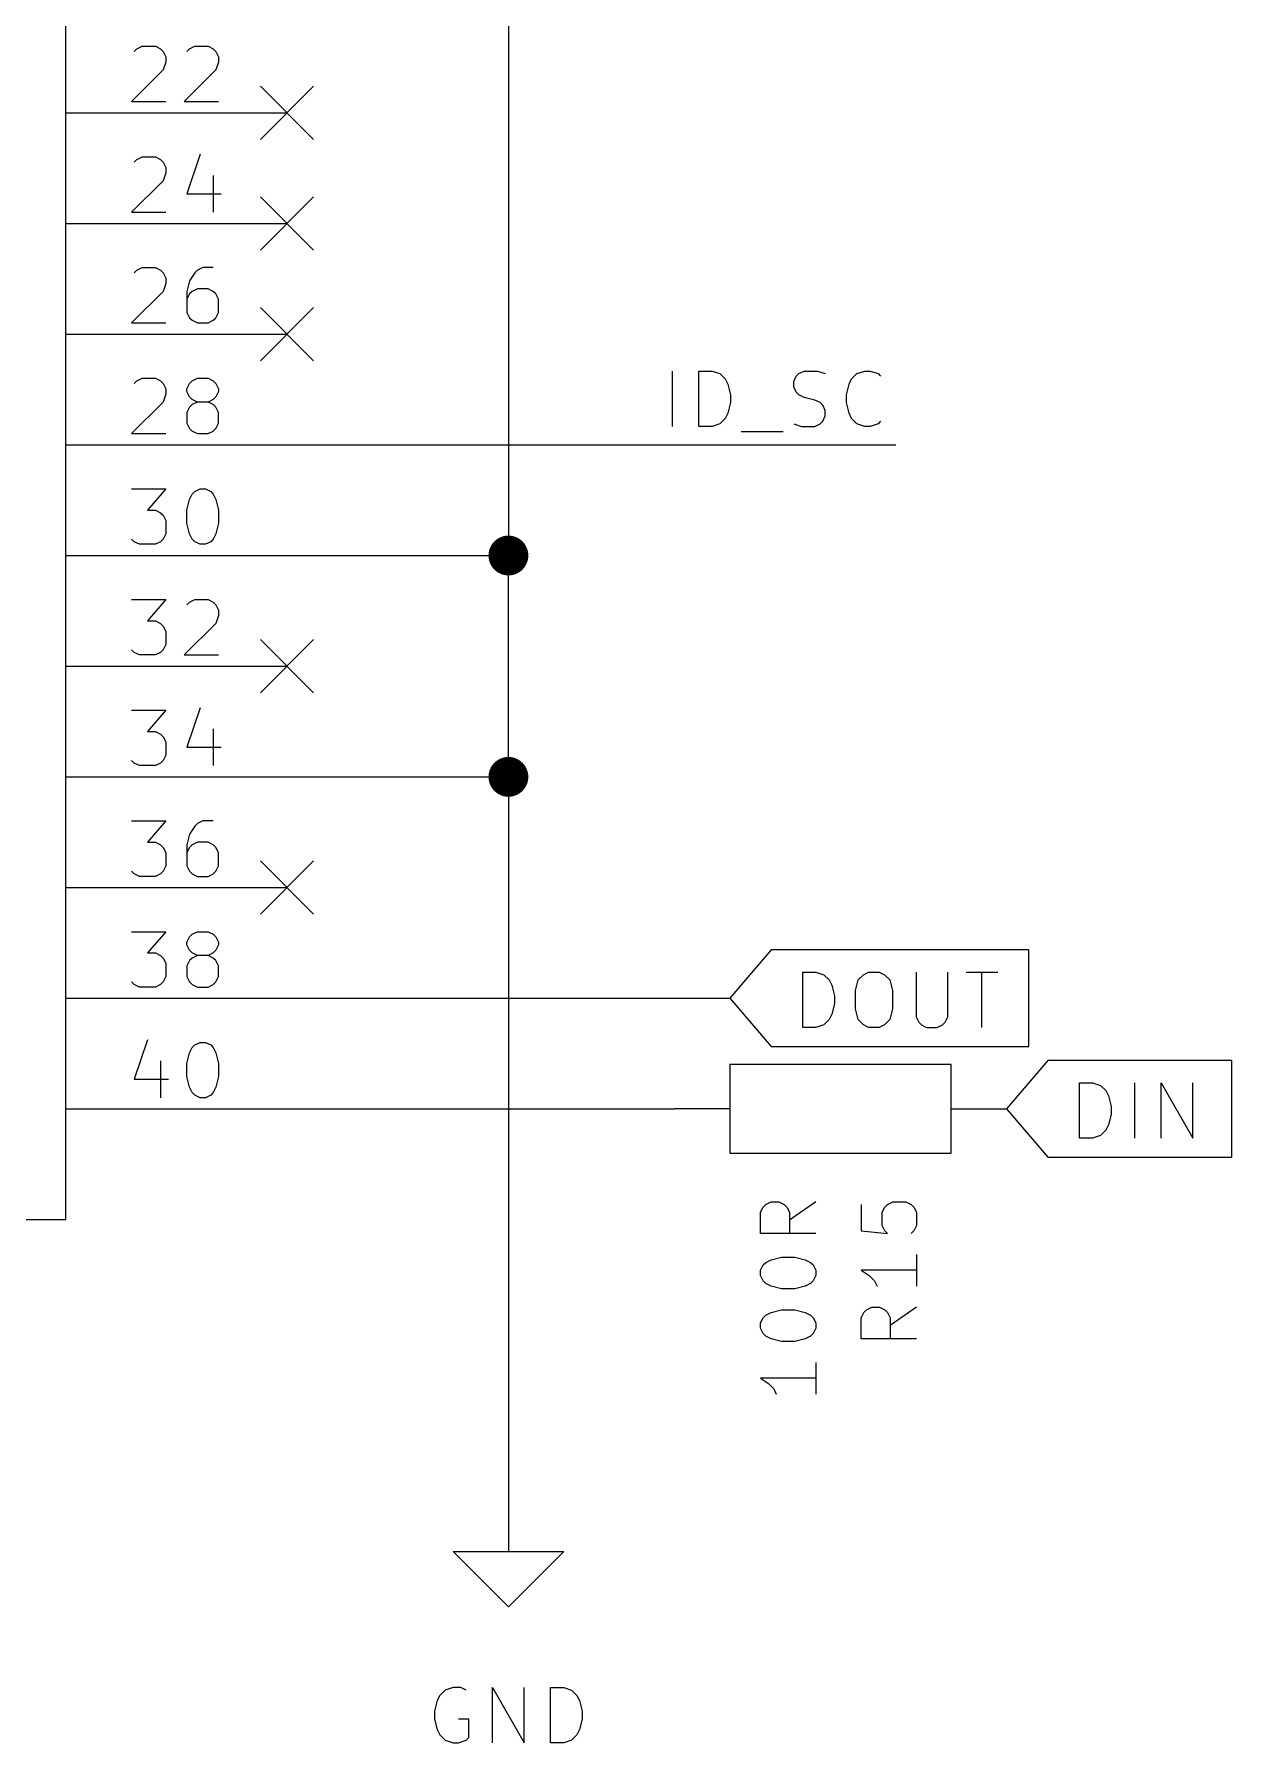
# Model space of a CAD drawing. Header units: millimetres. Extents: x 10 to 287, y -200 to -10.
# Drawn here: x 66.58 to 94.07, y -89.48 to -50.27 of the extents above; entities that cross this region are included whole.
import ezdxf

# ---------------------------------------------------------------- set-up
doc = ezdxf.new("R2010")
doc.units = ezdxf.units.MM
for name, color, linetype in [('BLUE', 174, 'CONTINUOUS'), ('GREENSIXTYFIVE', 129, 'CONTINUOUS'), ('LIGHTGREEN', 92, 'CONTINUOUS'), ('LIGHTRED', 12, 'CONTINUOUS'), ('RED', 14, 'CONTINUOUS'), ('REDSIX', 19, 'CONTINUOUS')]:
    doc.layers.add(name, color=color, linetype=linetype)

msp = doc.modelspace()

# ---------------------------------------------------------------- linework, layer by layer
at = {"layer": 'BLUE', "linetype": 'CONTINUOUS'}
for p, q in [((71.7804, -51.4604), (72.9996, -52.6796)), ((72.9996, -51.4604), (71.7804, -52.6796)), ((71.7804, -54.0004), (72.9996, -55.2196)), ((72.9996, -54.0004), (71.7804, -55.2196)), ((71.7804, -56.5404), (72.9996, -57.7596)), ((72.9996, -56.5404), (71.7804, -57.7596)), ((71.7804, -64.1604), (72.9996, -65.3796)), ((72.9996, -64.1604), (71.7804, -65.3796)), ((71.7804, -69.2404), (72.9996, -70.4596)), ((72.9996, -69.2404), (71.7804, -70.4596))]:
    msp.add_line(p, q, dxfattribs=at)
at = {"layer": 'GREENSIXTYFIVE', "linetype": 'CONTINUOUS'}
for p, q in [((83.2561, -77.3029), (83.3166, -77.1819)), ((83.2561, -77.3029), (83.3166, -77.1819)), ((83.3166, -77.1819), (83.3771, -77.1214)), ((83.3166, -77.1819), (83.3771, -77.1214)), ((83.3771, -77.1214), (83.498, -77.061)), ((83.3771, -77.1214), (83.498, -77.061)), ((83.498, -77.061), (83.6795, -77.061)), ((83.498, -77.061), (83.6795, -77.061)), ((83.6795, -77.061), (83.8004, -77.1214)), ((83.6795, -77.061), (83.8004, -77.1214)), ((83.8004, -77.1214), (83.8609, -77.1819)), ((83.8004, -77.1214), (83.8609, -77.1819)), ((83.8609, -77.1819), (83.9214, -77.3029)), ((83.8609, -77.1819), (83.9214, -77.3029)), ((84.5261, -77.061), (83.9214, -77.4843)), ((84.5261, -77.061), (83.9214, -77.4843)), ((85.5675, -77.1215), (85.5675, -77.7263)), ((85.5675, -77.1215), (85.5675, -77.7263)), ((86.0513, -77.3029), (86.1118, -77.182)), ((86.0513, -77.3029), (86.1118, -77.182)), ((86.1118, -77.182), (86.1723, -77.1215)), ((86.1118, -77.182), (86.1723, -77.1215)), ((86.1723, -77.1215), (86.2932, -77.061)), ((86.1723, -77.1215), (86.2932, -77.061)), ((86.2932, -77.061), (86.5956, -77.061)), ((86.2932, -77.061), (86.5956, -77.061)), ((86.5956, -77.061), (86.7166, -77.1215)), ((86.5956, -77.061), (86.7166, -77.1215)), ((86.7166, -77.1215), (86.7771, -77.182)), ((86.7166, -77.1215), (86.7771, -77.182)), ((86.7771, -77.182), (86.8375, -77.3029)), ((86.7771, -77.182), (86.8375, -77.3029)), ((83.2561, -77.7867), (83.2561, -77.3029)), ((83.2561, -77.7867), (83.2561, -77.3029)), ((83.9214, -77.3029), (83.9214, -77.7867)), ((83.9214, -77.3029), (83.9214, -77.7867)), ((86.0513, -77.6053), (86.0513, -77.3029)), ((86.0513, -77.6053), (86.0513, -77.3029)), ((86.1118, -77.7263), (86.0513, -77.6053)), ((86.1118, -77.7263), (86.0513, -77.6053)), ((86.8375, -77.6053), (86.7771, -77.7263)), ((86.8375, -77.6053), (86.7771, -77.7263)), ((86.8375, -77.3029), (86.8375, -77.6053)), ((86.8375, -77.3029), (86.8375, -77.6053)), ((84.5261, -77.7867), (83.2561, -77.7867)), ((84.5261, -77.7867), (83.2561, -77.7867)), ((85.5675, -77.7263), (86.1723, -77.7867)), ((85.5675, -77.7263), (86.1723, -77.7867)), ((86.1723, -77.7867), (86.1118, -77.7263)), ((86.1723, -77.7867), (86.1118, -77.7263)), ((86.7771, -77.7263), (86.7166, -77.7867)), ((86.7771, -77.7263), (86.7166, -77.7867)), ((83.3771, -78.4519), (83.498, -78.3914)), ((83.3771, -78.4519), (83.498, -78.3914)), ((83.498, -78.3914), (83.7399, -78.3309)), ((83.498, -78.3914), (83.7399, -78.3309)), ((83.7399, -78.3309), (84.0423, -78.3309)), ((83.7399, -78.3309), (84.0423, -78.3309)), ((84.0423, -78.3309), (84.2842, -78.3914)), ((84.0423, -78.3309), (84.2842, -78.3914)), ((84.2842, -78.3914), (84.4052, -78.4519)), ((84.2842, -78.3914), (84.4052, -78.4519)), ((86.8375, -78.2705), (86.8375, -78.9962)), ((86.8375, -78.2705), (86.8375, -78.9962)), ((83.2561, -78.6333), (83.3166, -78.5124)), ((83.2561, -78.6333), (83.3166, -78.5124)), ((83.2561, -78.7543), (83.2561, -78.6333)), ((83.2561, -78.7543), (83.2561, -78.6333)), ((83.3166, -78.8752), (83.2561, -78.7543)), ((83.3166, -78.8752), (83.2561, -78.7543)), ((83.3166, -78.5124), (83.3771, -78.4519)), ((83.3166, -78.5124), (83.3771, -78.4519)), ((84.4052, -78.4519), (84.4657, -78.5124)), ((84.4052, -78.4519), (84.4657, -78.5124)), ((84.4657, -78.5124), (84.5261, -78.6333)), ((84.4657, -78.5124), (84.5261, -78.6333)), ((84.5261, -78.7543), (84.4657, -78.8752)), ((84.5261, -78.7543), (84.4657, -78.8752)), ((84.5261, -78.6333), (84.5261, -78.7543)), ((84.5261, -78.6333), (84.5261, -78.7543)), ((86.8375, -78.6334), (85.5675, -78.6334)), ((85.5675, -78.6334), (85.749, -78.7543)), ((86.8375, -78.6334), (85.5675, -78.6334)), ((85.5675, -78.6334), (85.749, -78.7543)), ((85.749, -78.7543), (85.8699, -78.8753)), ((85.749, -78.7543), (85.8699, -78.8753)), ((83.3771, -78.9357), (83.3166, -78.8752)), ((83.3771, -78.9357), (83.3166, -78.8752)), ((83.498, -78.9962), (83.3771, -78.9357)), ((83.498, -78.9962), (83.3771, -78.9357)), ((83.7399, -79.0566), (83.498, -78.9962)), ((83.7399, -79.0566), (83.498, -78.9962)), ((84.0423, -79.0566), (83.7399, -79.0566)), ((84.0423, -79.0566), (83.7399, -79.0566)), ((84.2842, -78.9962), (84.0423, -79.0566)), ((84.2842, -78.9962), (84.0423, -79.0566)), ((84.4052, -78.9357), (84.2842, -78.9962)), ((84.4052, -78.9357), (84.2842, -78.9962)), ((84.4657, -78.8752), (84.4052, -78.9357)), ((84.4657, -78.8752), (84.4052, -78.9357)), ((85.8699, -78.8753), (85.9304, -78.9962)), ((85.8699, -78.8753), (85.9304, -78.9962)), ((83.3771, -79.6614), (83.498, -79.6009)), ((83.3771, -79.6614), (83.498, -79.6009)), ((83.498, -79.6009), (83.7399, -79.5404)), ((83.498, -79.6009), (83.7399, -79.5404)), ((83.7399, -79.5404), (84.0423, -79.5404)), ((83.7399, -79.5404), (84.0423, -79.5404)), ((84.0423, -79.5404), (84.2842, -79.6009)), ((84.0423, -79.5404), (84.2842, -79.6009)), ((84.2842, -79.6009), (84.4052, -79.6614)), ((84.2842, -79.6009), (84.4052, -79.6614)), ((85.5675, -79.722), (85.628, -79.601)), ((85.5675, -79.722), (85.628, -79.601)), ((85.628, -79.601), (85.6885, -79.5405)), ((85.628, -79.601), (85.6885, -79.5405)), ((85.6885, -79.5405), (85.8094, -79.4801)), ((85.6885, -79.5405), (85.8094, -79.4801)), ((85.8094, -79.4801), (85.9909, -79.4801)), ((85.8094, -79.4801), (85.9909, -79.4801)), ((85.9909, -79.4801), (86.1118, -79.5405)), ((85.9909, -79.4801), (86.1118, -79.5405)), ((86.1118, -79.5405), (86.1723, -79.601)), ((86.1118, -79.5405), (86.1723, -79.601)), ((86.1723, -79.601), (86.2328, -79.722)), ((86.1723, -79.601), (86.2328, -79.722)), ((86.8375, -79.4801), (86.2328, -79.9034)), ((86.8375, -79.4801), (86.2328, -79.9034)), ((83.2561, -79.8428), (83.3166, -79.7219)), ((83.2561, -79.8428), (83.3166, -79.7219)), ((83.2561, -79.9638), (83.2561, -79.8428)), ((83.2561, -79.9638), (83.2561, -79.8428)), ((83.3166, -80.0847), (83.2561, -79.9638)), ((83.3166, -80.0847), (83.2561, -79.9638)), ((83.3166, -79.7219), (83.3771, -79.6614)), ((83.3166, -79.7219), (83.3771, -79.6614)), ((84.4052, -79.6614), (84.4657, -79.7219)), ((84.4052, -79.6614), (84.4657, -79.7219)), ((84.4657, -79.7219), (84.5261, -79.8428)), ((84.4657, -79.7219), (84.5261, -79.8428)), ((84.5261, -79.9638), (84.4657, -80.0847)), ((84.5261, -79.9638), (84.4657, -80.0847)), ((84.5261, -79.8428), (84.5261, -79.9638)), ((84.5261, -79.8428), (84.5261, -79.9638)), ((85.5675, -80.2058), (85.5675, -79.722)), ((85.5675, -80.2058), (85.5675, -79.722)), ((86.2328, -79.722), (86.2328, -80.2058)), ((86.2328, -79.722), (86.2328, -80.2058)), ((83.3771, -80.1452), (83.3166, -80.0847)), ((83.3771, -80.1452), (83.3166, -80.0847)), ((83.498, -80.2057), (83.3771, -80.1452)), ((83.498, -80.2057), (83.3771, -80.1452)), ((83.7399, -80.2661), (83.498, -80.2057)), ((83.7399, -80.2661), (83.498, -80.2057)), ((84.0423, -80.2661), (83.7399, -80.2661)), ((84.0423, -80.2661), (83.7399, -80.2661)), ((84.2842, -80.2057), (84.0423, -80.2661)), ((84.2842, -80.2057), (84.0423, -80.2661)), ((84.4052, -80.1452), (84.2842, -80.2057)), ((84.4052, -80.1452), (84.2842, -80.2057)), ((84.4657, -80.0847), (84.4052, -80.1452)), ((84.4657, -80.0847), (84.4052, -80.1452)), ((86.8375, -80.2058), (85.5675, -80.2058)), ((86.8375, -80.2058), (85.5675, -80.2058)), ((84.5261, -80.7499), (84.5261, -81.4756)), ((84.5261, -80.7499), (84.5261, -81.4756)), ((84.5261, -81.1128), (83.2561, -81.1128)), ((83.2561, -81.1128), (83.4376, -81.2337)), ((84.5261, -81.1128), (83.2561, -81.1128)), ((83.2561, -81.1128), (83.4376, -81.2337)), ((83.4376, -81.2337), (83.5585, -81.3547)), ((83.4376, -81.2337), (83.5585, -81.3547)), ((83.5585, -81.3547), (83.619, -81.4756)), ((83.5585, -81.3547), (83.619, -81.4756)), ((76.2, -88.2092), (76.0186, -88.2697)), ((76.3814, -88.2092), (76.2, -88.2092)), ((76.5024, -88.2697), (76.3814, -88.2092)), ((77.1071, -89.4792), (77.1071, -88.2092)), ((77.1071, -88.2092), (77.8328, -89.4792)), ((77.8328, -89.4792), (77.8328, -88.2092)), ((78.4376, -89.4792), (78.4376, -88.2092)), ((78.4376, -88.2092), (78.74, -88.2092)), ((78.74, -88.2092), (78.9214, -88.2697)), ((75.8371, -88.5116), (75.7767, -88.7535)), ((75.8976, -88.3907), (75.8371, -88.5116)), ((76.0186, -88.2697), (75.8976, -88.3907)), ((78.9214, -88.2697), (79.0424, -88.3907)), ((79.0424, -88.3907), (79.1029, -88.5116)), ((79.1029, -88.5116), (79.1633, -88.7535)), ((75.7767, -88.7535), (75.7767, -88.9349)), ((75.7767, -88.9349), (75.8371, -89.1768)), ((76.5628, -88.9349), (76.3209, -88.9349)), ((76.5628, -89.3583), (76.5628, -88.9349)), ((79.1633, -88.9349), (79.1029, -89.1768)), ((79.1633, -88.7535), (79.1633, -88.9349)), ((75.8371, -89.1768), (75.8976, -89.2978)), ((75.8976, -89.2978), (76.0186, -89.4188)), ((76.5024, -89.4188), (76.5628, -89.3583)), ((79.0424, -89.2978), (78.9214, -89.4188)), ((79.1029, -89.1768), (79.0424, -89.2978)), ((76.0186, -89.4188), (76.2, -89.4792)), ((76.2, -89.4792), (76.3209, -89.4792)), ((76.3209, -89.4792), (76.5024, -89.4188)), ((78.74, -89.4792), (78.4376, -89.4792)), ((78.9214, -89.4188), (78.74, -89.4792))]:
    msp.add_line(p, q, dxfattribs=at)
at = {"layer": 'LIGHTGREEN', "linetype": 'CONTINUOUS'}
for p, q in [((77.47, -49.53), (77.47, -62.23)), ((72.39, -59.69), (86.36, -59.69)), ((72.39, -62.23), (77.47, -62.23)), ((77.47, -67.31), (77.47, -62.23)), ((72.39, -67.31), (77.47, -67.31)), ((77.47, -67.31), (77.47, -83.82)), ((72.39, -72.39), (82.55, -72.39)), ((72.39, -74.93), (81.28, -74.93))]:
    msp.add_line(p, q, dxfattribs=at)
at = {"layer": 'LIGHTGREEN', "const_width": 0.4572}
for points in [[(77.2414, -62.23, 1), (77.6986, -62.23, 1)], [(77.2414, -67.31, 1), (77.6986, -67.31, 1)]]:
    msp.add_lwpolyline(points, format="xyb", close=True, dxfattribs=at)
at = {"layer": 'LIGHTRED', "linetype": 'CONTINUOUS'}
for p, q in [((68.9428, -50.6034), (69.0638, -50.5429)), ((68.9428, -50.6034), (69.0638, -50.5429)), ((69.0638, -50.5429), (69.3662, -50.5429)), ((69.0638, -50.5429), (69.3662, -50.5429)), ((69.3662, -50.5429), (69.4871, -50.6034)), ((69.3662, -50.5429), (69.4871, -50.6034)), ((70.1523, -50.6034), (70.2733, -50.5429)), ((70.1523, -50.6034), (70.2733, -50.5429)), ((70.2733, -50.5429), (70.5757, -50.5429)), ((70.2733, -50.5429), (70.5757, -50.5429)), ((70.5757, -50.5429), (70.6966, -50.6034)), ((70.5757, -50.5429), (70.6966, -50.6034)), ((68.8824, -50.6639), (68.9428, -50.6034)), ((68.8824, -50.6639), (68.9428, -50.6034)), ((69.4871, -50.6034), (69.5476, -50.6639)), ((69.4871, -50.6034), (69.5476, -50.6639)), ((69.5476, -50.6639), (69.6081, -50.7848)), ((69.5476, -50.6639), (69.6081, -50.7848)), ((69.6081, -50.9058), (69.5476, -51.0872)), ((69.6081, -50.9058), (69.5476, -51.0872)), ((69.6081, -50.7848), (69.6081, -50.9058)), ((69.6081, -50.7848), (69.6081, -50.9058)), ((70.0919, -50.6639), (70.1523, -50.6034)), ((70.0919, -50.6639), (70.1523, -50.6034)), ((70.6966, -50.6034), (70.7571, -50.6639)), ((70.6966, -50.6034), (70.7571, -50.6639)), ((70.7571, -50.6639), (70.8176, -50.7848)), ((70.7571, -50.6639), (70.8176, -50.7848)), ((70.8176, -50.9058), (70.7571, -51.0872)), ((70.8176, -50.9058), (70.7571, -51.0872)), ((70.8176, -50.7848), (70.8176, -50.9058)), ((70.8176, -50.7848), (70.8176, -50.9058)), ((69.5476, -51.0872), (68.8219, -51.8129)), ((69.5476, -51.0872), (68.8219, -51.8129)), ((70.7571, -51.0872), (70.0314, -51.8129)), ((70.7571, -51.0872), (70.0314, -51.8129)), ((68.8219, -51.8129), (69.6081, -51.8129)), ((68.8219, -51.8129), (69.6081, -51.8129)), ((70.0314, -51.8129), (70.8176, -51.8129)), ((70.0314, -51.8129), (70.8176, -51.8129)), ((68.8824, -53.2039), (68.9428, -53.1434)), ((68.8824, -53.2039), (68.9428, -53.1434)), ((68.9428, -53.1434), (69.0638, -53.0829)), ((68.9428, -53.1434), (69.0638, -53.0829)), ((69.0638, -53.0829), (69.3662, -53.0829)), ((69.0638, -53.0829), (69.3662, -53.0829)), ((69.3662, -53.0829), (69.4871, -53.1434)), ((69.3662, -53.0829), (69.4871, -53.1434)), ((69.4871, -53.1434), (69.5476, -53.2039)), ((69.4871, -53.1434), (69.5476, -53.2039)), ((69.5476, -53.2039), (69.6081, -53.3248)), ((69.5476, -53.2039), (69.6081, -53.3248)), ((69.6081, -53.3248), (69.6081, -53.4458)), ((69.6081, -53.3248), (69.6081, -53.4458)), ((70.3942, -53.0225), (70.0919, -53.9296)), ((70.3942, -53.0225), (70.0919, -53.9296)), ((69.5476, -53.6272), (68.8219, -54.3529)), ((69.5476, -53.6272), (68.8219, -54.3529)), ((69.6081, -53.4458), (69.5476, -53.6272)), ((69.6081, -53.4458), (69.5476, -53.6272)), ((70.6966, -53.5063), (70.6966, -54.3529)), ((70.6966, -53.5063), (70.6966, -54.3529)), ((70.0919, -53.9296), (70.878, -53.9296)), ((70.0919, -53.9296), (70.878, -53.9296)), ((68.8219, -54.3529), (69.6081, -54.3529)), ((68.8219, -54.3529), (69.6081, -54.3529)), ((68.8824, -55.7439), (68.9428, -55.6834)), ((68.8824, -55.7439), (68.9428, -55.6834)), ((68.9428, -55.6834), (69.0638, -55.6229)), ((68.9428, -55.6834), (69.0638, -55.6229)), ((69.0638, -55.6229), (69.3662, -55.6229)), ((69.0638, -55.6229), (69.3662, -55.6229)), ((69.3662, -55.6229), (69.4871, -55.6834)), ((69.3662, -55.6229), (69.4871, -55.6834)), ((69.4871, -55.6834), (69.5476, -55.7439)), ((69.4871, -55.6834), (69.5476, -55.7439)), ((70.3338, -55.6834), (70.2733, -55.7439)), ((70.3338, -55.6834), (70.2733, -55.7439)), ((70.4547, -55.6229), (70.3338, -55.6834)), ((70.4547, -55.6229), (70.3338, -55.6834)), ((70.6966, -55.6229), (70.4547, -55.6229)), ((70.6966, -55.6229), (70.4547, -55.6229)), ((69.5476, -55.7439), (69.6081, -55.8648)), ((69.5476, -55.7439), (69.6081, -55.8648)), ((69.6081, -55.9858), (69.5476, -56.1672)), ((69.6081, -55.9858), (69.5476, -56.1672)), ((69.6081, -55.8648), (69.6081, -55.9858)), ((69.6081, -55.8648), (69.6081, -55.9858)), ((70.1523, -55.9253), (70.0919, -56.1672)), ((70.1523, -55.9253), (70.0919, -56.1672)), ((70.2733, -55.7439), (70.1523, -55.9253)), ((70.2733, -55.7439), (70.1523, -55.9253)), ((69.5476, -56.1672), (68.8219, -56.8929)), ((69.5476, -56.1672), (68.8219, -56.8929)), ((70.0919, -56.1672), (70.0919, -56.651)), ((70.0919, -56.1672), (70.0919, -56.651)), ((70.1523, -56.2277), (70.0919, -56.3486)), ((70.1523, -56.2277), (70.0919, -56.3486)), ((70.2128, -56.1672), (70.1523, -56.2277)), ((70.2128, -56.1672), (70.1523, -56.2277)), ((70.3338, -56.1067), (70.2128, -56.1672)), ((70.3338, -56.1067), (70.2128, -56.1672)), ((70.5757, -56.1067), (70.3338, -56.1067)), ((70.5757, -56.1067), (70.3338, -56.1067)), ((70.6966, -56.1672), (70.5757, -56.1067)), ((70.6966, -56.1672), (70.5757, -56.1067)), ((70.7571, -56.2277), (70.6966, -56.1672)), ((70.7571, -56.2277), (70.6966, -56.1672)), ((70.8176, -56.3486), (70.7571, -56.2277)), ((70.8176, -56.3486), (70.7571, -56.2277)), ((70.8176, -56.651), (70.8176, -56.3486)), ((70.8176, -56.651), (70.8176, -56.3486)), ((70.0919, -56.651), (70.1523, -56.772)), ((70.0919, -56.651), (70.1523, -56.772)), ((70.1523, -56.772), (70.2128, -56.8325)), ((70.1523, -56.772), (70.2128, -56.8325)), ((70.2128, -56.8325), (70.3338, -56.8929)), ((70.2128, -56.8325), (70.3338, -56.8929)), ((70.5757, -56.8929), (70.6966, -56.8325)), ((70.5757, -56.8929), (70.6966, -56.8325)), ((70.6966, -56.8325), (70.7571, -56.772)), ((70.6966, -56.8325), (70.7571, -56.772)), ((70.7571, -56.772), (70.8176, -56.651)), ((70.7571, -56.772), (70.8176, -56.651)), ((68.8219, -56.8929), (69.6081, -56.8929)), ((68.8219, -56.8929), (69.6081, -56.8929)), ((70.3338, -56.8929), (70.5757, -56.8929)), ((70.3338, -56.8929), (70.5757, -56.8929)), ((68.8824, -58.2839), (68.9428, -58.2234)), ((68.8824, -58.2839), (68.9428, -58.2234)), ((68.9428, -58.2234), (69.0638, -58.1629)), ((68.9428, -58.2234), (69.0638, -58.1629)), ((69.0638, -58.1629), (69.3662, -58.1629)), ((69.0638, -58.1629), (69.3662, -58.1629)), ((69.3662, -58.1629), (69.4871, -58.2234)), ((69.3662, -58.1629), (69.4871, -58.2234)), ((69.4871, -58.2234), (69.5476, -58.2839)), ((69.4871, -58.2234), (69.5476, -58.2839)), ((69.5476, -58.2839), (69.6081, -58.4048)), ((69.5476, -58.2839), (69.6081, -58.4048)), ((69.6081, -58.4048), (69.6081, -58.5258)), ((69.6081, -58.4048), (69.6081, -58.5258)), ((70.0919, -58.4048), (70.1523, -58.2839)), ((70.0919, -58.4048), (70.1523, -58.2839)), ((70.0919, -58.4653), (70.0919, -58.4048)), ((70.0919, -58.4653), (70.0919, -58.4048)), ((70.1523, -58.2839), (70.2128, -58.2234)), ((70.1523, -58.2839), (70.2128, -58.2234)), ((70.2128, -58.2234), (70.3338, -58.1629)), ((70.2128, -58.2234), (70.3338, -58.1629)), ((70.3338, -58.1629), (70.5757, -58.1629)), ((70.3338, -58.1629), (70.5757, -58.1629)), ((70.5757, -58.1629), (70.6966, -58.2234)), ((70.5757, -58.1629), (70.6966, -58.2234)), ((70.6966, -58.2234), (70.7571, -58.2839)), ((70.6966, -58.2234), (70.7571, -58.2839)), ((70.7571, -58.2839), (70.8176, -58.4048)), ((70.7571, -58.2839), (70.8176, -58.4048)), ((70.8176, -58.4048), (70.8176, -58.4653)), ((70.8176, -58.4048), (70.8176, -58.4653)), ((69.5476, -58.7072), (68.8219, -59.4329)), ((69.5476, -58.7072), (68.8219, -59.4329)), ((69.6081, -58.5258), (69.5476, -58.7072)), ((69.6081, -58.5258), (69.5476, -58.7072)), ((70.1523, -58.5863), (70.0919, -58.4653)), ((70.1523, -58.5863), (70.0919, -58.4653)), ((70.2128, -58.6467), (70.1523, -58.5863)), ((70.2128, -58.6467), (70.1523, -58.5863)), ((70.2128, -58.7677), (70.1523, -58.8282)), ((70.2128, -58.7677), (70.1523, -58.8282)), ((70.3338, -58.7072), (70.2128, -58.6467)), ((70.3338, -58.7072), (70.2128, -58.6467)), ((70.3338, -58.7072), (70.2128, -58.7677)), ((70.3338, -58.7072), (70.2128, -58.7677)), ((70.5757, -58.7072), (70.3338, -58.7072)), ((70.5757, -58.7072), (70.3338, -58.7072)), ((70.6966, -58.6467), (70.5757, -58.7072)), ((70.6966, -58.6467), (70.5757, -58.7072)), ((70.6966, -58.7677), (70.5757, -58.7072)), ((70.6966, -58.7677), (70.5757, -58.7072)), ((70.7571, -58.5863), (70.6966, -58.6467)), ((70.7571, -58.5863), (70.6966, -58.6467)), ((70.7571, -58.8282), (70.6966, -58.7677)), ((70.7571, -58.8282), (70.6966, -58.7677)), ((70.8176, -58.4653), (70.7571, -58.5863)), ((70.8176, -58.4653), (70.7571, -58.5863)), ((70.1523, -58.8282), (70.0919, -58.9491)), ((70.1523, -58.8282), (70.0919, -58.9491)), ((70.0919, -58.9491), (70.0919, -59.191)), ((70.0919, -58.9491), (70.0919, -59.191)), ((70.0919, -59.191), (70.1523, -59.312)), ((70.0919, -59.191), (70.1523, -59.312)), ((70.8176, -58.9491), (70.7571, -58.8282)), ((70.8176, -58.9491), (70.7571, -58.8282)), ((70.7571, -59.312), (70.8176, -59.191)), ((70.7571, -59.312), (70.8176, -59.191)), ((70.8176, -59.191), (70.8176, -58.9491)), ((70.8176, -59.191), (70.8176, -58.9491)), ((68.8219, -59.4329), (69.6081, -59.4329)), ((68.8219, -59.4329), (69.6081, -59.4329)), ((70.1523, -59.312), (70.2128, -59.3725)), ((70.1523, -59.312), (70.2128, -59.3725)), ((70.2128, -59.3725), (70.3338, -59.4329)), ((70.2128, -59.3725), (70.3338, -59.4329)), ((70.3338, -59.4329), (70.5757, -59.4329)), ((70.3338, -59.4329), (70.5757, -59.4329)), ((70.5757, -59.4329), (70.6966, -59.3725)), ((70.5757, -59.4329), (70.6966, -59.3725)), ((70.6966, -59.3725), (70.7571, -59.312)), ((70.6966, -59.3725), (70.7571, -59.312)), ((68.8219, -60.7029), (69.6081, -60.7029)), ((68.8219, -60.7029), (69.6081, -60.7029)), ((69.6081, -60.7029), (69.1847, -61.1867)), ((69.6081, -60.7029), (69.1847, -61.1867)), ((70.2128, -60.8239), (70.2733, -60.7634)), ((70.2128, -60.8239), (70.2733, -60.7634)), ((70.2733, -60.7634), (70.3942, -60.7029)), ((70.2733, -60.7634), (70.3942, -60.7029)), ((70.3942, -60.7029), (70.5152, -60.7029)), ((70.3942, -60.7029), (70.5152, -60.7029)), ((70.5152, -60.7029), (70.6361, -60.7634)), ((70.5152, -60.7029), (70.6361, -60.7634)), ((70.6361, -60.7634), (70.6966, -60.8239)), ((70.6361, -60.7634), (70.6966, -60.8239)), ((70.0919, -61.1867), (70.1523, -60.9448)), ((70.0919, -61.1867), (70.1523, -60.9448)), ((70.1523, -60.9448), (70.2128, -60.8239)), ((70.1523, -60.9448), (70.2128, -60.8239)), ((70.6966, -60.8239), (70.7571, -60.9448)), ((70.6966, -60.8239), (70.7571, -60.9448)), ((70.7571, -60.9448), (70.8176, -61.1867)), ((70.7571, -60.9448), (70.8176, -61.1867)), ((69.1847, -61.1867), (69.3662, -61.1867)), ((69.1847, -61.1867), (69.3662, -61.1867)), ((69.3662, -61.1867), (69.4871, -61.2472)), ((69.3662, -61.1867), (69.4871, -61.2472)), ((69.4871, -61.2472), (69.5476, -61.3077)), ((69.4871, -61.2472), (69.5476, -61.3077)), ((69.5476, -61.3077), (69.6081, -61.4286)), ((69.5476, -61.3077), (69.6081, -61.4286)), ((69.6081, -61.4286), (69.6081, -61.731)), ((69.6081, -61.4286), (69.6081, -61.731)), ((70.0919, -61.4891), (70.0919, -61.1867)), ((70.0919, -61.4891), (70.0919, -61.1867)), ((70.1523, -61.731), (70.0919, -61.4891)), ((70.1523, -61.731), (70.0919, -61.4891)), ((70.8176, -61.4891), (70.7571, -61.731)), ((70.8176, -61.4891), (70.7571, -61.731)), ((70.8176, -61.1867), (70.8176, -61.4891)), ((70.8176, -61.1867), (70.8176, -61.4891)), ((68.8824, -61.9125), (68.8219, -61.852)), ((68.8824, -61.9125), (68.8219, -61.852)), ((69.0033, -61.9729), (68.8824, -61.9125)), ((69.0033, -61.9729), (68.8824, -61.9125)), ((69.4871, -61.9125), (69.3662, -61.9729)), ((69.4871, -61.9125), (69.3662, -61.9729)), ((69.5476, -61.852), (69.4871, -61.9125)), ((69.5476, -61.852), (69.4871, -61.9125)), ((69.6081, -61.731), (69.5476, -61.852)), ((69.6081, -61.731), (69.5476, -61.852)), ((70.2128, -61.852), (70.1523, -61.731)), ((70.2128, -61.852), (70.1523, -61.731)), ((70.2733, -61.9125), (70.2128, -61.852)), ((70.2733, -61.9125), (70.2128, -61.852)), ((70.3942, -61.9729), (70.2733, -61.9125)), ((70.3942, -61.9729), (70.2733, -61.9125)), ((70.6361, -61.9125), (70.5152, -61.9729)), ((70.6361, -61.9125), (70.5152, -61.9729)), ((70.6966, -61.852), (70.6361, -61.9125)), ((70.6966, -61.852), (70.6361, -61.9125)), ((70.7571, -61.731), (70.6966, -61.852)), ((70.7571, -61.731), (70.6966, -61.852)), ((69.3662, -61.9729), (69.0033, -61.9729)), ((69.3662, -61.9729), (69.0033, -61.9729)), ((70.5152, -61.9729), (70.3942, -61.9729)), ((70.5152, -61.9729), (70.3942, -61.9729)), ((68.8219, -63.2429), (69.6081, -63.2429)), ((68.8219, -63.2429), (69.6081, -63.2429)), ((69.6081, -63.2429), (69.1847, -63.7267)), ((69.6081, -63.2429), (69.1847, -63.7267)), ((70.0919, -63.3639), (70.1523, -63.3034)), ((70.0919, -63.3639), (70.1523, -63.3034)), ((70.1523, -63.3034), (70.2733, -63.2429)), ((70.1523, -63.3034), (70.2733, -63.2429)), ((70.2733, -63.2429), (70.5757, -63.2429)), ((70.2733, -63.2429), (70.5757, -63.2429)), ((70.5757, -63.2429), (70.6966, -63.3034)), ((70.5757, -63.2429), (70.6966, -63.3034)), ((70.6966, -63.3034), (70.7571, -63.3639)), ((70.6966, -63.3034), (70.7571, -63.3639)), ((70.7571, -63.3639), (70.8176, -63.4848)), ((70.7571, -63.3639), (70.8176, -63.4848)), ((70.8176, -63.4848), (70.8176, -63.6058)), ((70.8176, -63.4848), (70.8176, -63.6058)), ((69.1847, -63.7267), (69.3662, -63.7267)), ((69.1847, -63.7267), (69.3662, -63.7267)), ((69.3662, -63.7267), (69.4871, -63.7872)), ((69.3662, -63.7267), (69.4871, -63.7872)), ((69.4871, -63.7872), (69.5476, -63.8477)), ((69.4871, -63.7872), (69.5476, -63.8477)), ((69.5476, -63.8477), (69.6081, -63.9686)), ((69.5476, -63.8477), (69.6081, -63.9686)), ((70.7571, -63.7872), (70.0314, -64.5129)), ((70.7571, -63.7872), (70.0314, -64.5129)), ((70.8176, -63.6058), (70.7571, -63.7872)), ((70.8176, -63.6058), (70.7571, -63.7872)), ((69.6081, -64.271), (69.5476, -64.392)), ((69.6081, -64.271), (69.5476, -64.392)), ((69.6081, -63.9686), (69.6081, -64.271)), ((69.6081, -63.9686), (69.6081, -64.271)), ((68.8824, -64.4525), (68.8219, -64.392)), ((68.8824, -64.4525), (68.8219, -64.392)), ((69.0033, -64.5129), (68.8824, -64.4525)), ((69.0033, -64.5129), (68.8824, -64.4525)), ((69.3662, -64.5129), (69.0033, -64.5129)), ((69.3662, -64.5129), (69.0033, -64.5129)), ((69.4871, -64.4525), (69.3662, -64.5129)), ((69.4871, -64.4525), (69.3662, -64.5129)), ((69.5476, -64.392), (69.4871, -64.4525)), ((69.5476, -64.392), (69.4871, -64.4525)), ((70.0314, -64.5129), (70.8176, -64.5129)), ((70.0314, -64.5129), (70.8176, -64.5129)), ((68.8219, -65.7829), (69.6081, -65.7829)), ((68.8219, -65.7829), (69.6081, -65.7829)), ((69.6081, -65.7829), (69.1847, -66.2667)), ((69.6081, -65.7829), (69.1847, -66.2667)), ((70.3942, -65.7225), (70.0919, -66.6296)), ((70.3942, -65.7225), (70.0919, -66.6296)), ((69.1847, -66.2667), (69.3662, -66.2667)), ((69.1847, -66.2667), (69.3662, -66.2667)), ((69.3662, -66.2667), (69.4871, -66.3272)), ((69.3662, -66.2667), (69.4871, -66.3272)), ((70.6966, -66.2063), (70.6966, -67.0529)), ((70.6966, -66.2063), (70.6966, -67.0529)), ((69.4871, -66.3272), (69.5476, -66.3877)), ((69.4871, -66.3272), (69.5476, -66.3877)), ((69.5476, -66.3877), (69.6081, -66.5086)), ((69.5476, -66.3877), (69.6081, -66.5086)), ((69.6081, -66.5086), (69.6081, -66.811)), ((69.6081, -66.5086), (69.6081, -66.811)), ((70.0919, -66.6296), (70.878, -66.6296)), ((70.0919, -66.6296), (70.878, -66.6296)), ((68.8824, -66.9925), (68.8219, -66.932)), ((68.8824, -66.9925), (68.8219, -66.932)), ((69.0033, -67.0529), (68.8824, -66.9925)), ((69.0033, -67.0529), (68.8824, -66.9925)), ((69.3662, -67.0529), (69.0033, -67.0529)), ((69.3662, -67.0529), (69.0033, -67.0529)), ((69.4871, -66.9925), (69.3662, -67.0529)), ((69.4871, -66.9925), (69.3662, -67.0529)), ((69.5476, -66.932), (69.4871, -66.9925)), ((69.5476, -66.932), (69.4871, -66.9925)), ((69.6081, -66.811), (69.5476, -66.932)), ((69.6081, -66.811), (69.5476, -66.932)), ((68.8219, -68.3229), (69.6081, -68.3229)), ((68.8219, -68.3229), (69.6081, -68.3229)), ((69.6081, -68.3229), (69.1847, -68.8067)), ((69.6081, -68.3229), (69.1847, -68.8067)), ((70.2733, -68.4439), (70.1523, -68.6253)), ((70.2733, -68.4439), (70.1523, -68.6253)), ((70.3338, -68.3834), (70.2733, -68.4439)), ((70.3338, -68.3834), (70.2733, -68.4439)), ((70.4547, -68.3229), (70.3338, -68.3834)), ((70.4547, -68.3229), (70.3338, -68.3834)), ((70.6966, -68.3229), (70.4547, -68.3229)), ((70.6966, -68.3229), (70.4547, -68.3229)), ((69.1847, -68.8067), (69.3662, -68.8067)), ((69.1847, -68.8067), (69.3662, -68.8067)), ((69.3662, -68.8067), (69.4871, -68.8672)), ((69.3662, -68.8067), (69.4871, -68.8672)), ((69.4871, -68.8672), (69.5476, -68.9277)), ((69.4871, -68.8672), (69.5476, -68.9277)), ((69.5476, -68.9277), (69.6081, -69.0486)), ((69.5476, -68.9277), (69.6081, -69.0486)), ((70.1523, -68.6253), (70.0919, -68.8672)), ((70.1523, -68.6253), (70.0919, -68.8672)), ((70.0919, -68.8672), (70.0919, -69.351)), ((70.0919, -68.8672), (70.0919, -69.351)), ((70.1523, -68.9277), (70.0919, -69.0486)), ((70.1523, -68.9277), (70.0919, -69.0486)), ((70.2128, -68.8672), (70.1523, -68.9277)), ((70.2128, -68.8672), (70.1523, -68.9277)), ((70.3338, -68.8067), (70.2128, -68.8672)), ((70.3338, -68.8067), (70.2128, -68.8672)), ((70.5757, -68.8067), (70.3338, -68.8067)), ((70.5757, -68.8067), (70.3338, -68.8067)), ((70.6966, -68.8672), (70.5757, -68.8067)), ((70.6966, -68.8672), (70.5757, -68.8067)), ((70.7571, -68.9277), (70.6966, -68.8672)), ((70.7571, -68.9277), (70.6966, -68.8672)), ((70.8176, -69.0486), (70.7571, -68.9277)), ((70.8176, -69.0486), (70.7571, -68.9277)), ((69.6081, -69.351), (69.5476, -69.472)), ((69.6081, -69.351), (69.5476, -69.472)), ((69.6081, -69.0486), (69.6081, -69.351)), ((69.6081, -69.0486), (69.6081, -69.351)), ((70.0919, -69.351), (70.1523, -69.472)), ((70.0919, -69.351), (70.1523, -69.472)), ((70.7571, -69.472), (70.8176, -69.351)), ((70.7571, -69.472), (70.8176, -69.351)), ((70.8176, -69.351), (70.8176, -69.0486)), ((70.8176, -69.351), (70.8176, -69.0486)), ((68.8824, -69.5325), (68.8219, -69.472)), ((68.8824, -69.5325), (68.8219, -69.472)), ((69.0033, -69.5929), (68.8824, -69.5325)), ((69.0033, -69.5929), (68.8824, -69.5325)), ((69.3662, -69.5929), (69.0033, -69.5929)), ((69.3662, -69.5929), (69.0033, -69.5929)), ((69.4871, -69.5325), (69.3662, -69.5929)), ((69.4871, -69.5325), (69.3662, -69.5929)), ((69.5476, -69.472), (69.4871, -69.5325)), ((69.5476, -69.472), (69.4871, -69.5325)), ((70.1523, -69.472), (70.2128, -69.5325)), ((70.1523, -69.472), (70.2128, -69.5325)), ((70.2128, -69.5325), (70.3338, -69.5929)), ((70.2128, -69.5325), (70.3338, -69.5929)), ((70.3338, -69.5929), (70.5757, -69.5929)), ((70.3338, -69.5929), (70.5757, -69.5929)), ((70.5757, -69.5929), (70.6966, -69.5325)), ((70.5757, -69.5929), (70.6966, -69.5325)), ((70.6966, -69.5325), (70.7571, -69.472)), ((70.6966, -69.5325), (70.7571, -69.472)), ((68.8219, -70.8629), (69.6081, -70.8629)), ((68.8219, -70.8629), (69.6081, -70.8629)), ((69.6081, -70.8629), (69.1847, -71.3467)), ((69.6081, -70.8629), (69.1847, -71.3467)), ((70.1523, -70.9839), (70.2128, -70.9234)), ((70.1523, -70.9839), (70.2128, -70.9234)), ((70.2128, -70.9234), (70.3338, -70.8629)), ((70.2128, -70.9234), (70.3338, -70.8629)), ((70.3338, -70.8629), (70.5757, -70.8629)), ((70.3338, -70.8629), (70.5757, -70.8629)), ((70.5757, -70.8629), (70.6966, -70.9234)), ((70.5757, -70.8629), (70.6966, -70.9234)), ((70.6966, -70.9234), (70.7571, -70.9839)), ((70.6966, -70.9234), (70.7571, -70.9839)), ((69.1847, -71.3467), (69.3662, -71.3467)), ((69.1847, -71.3467), (69.3662, -71.3467)), ((69.3662, -71.3467), (69.4871, -71.4072)), ((69.3662, -71.3467), (69.4871, -71.4072)), ((70.0919, -71.1048), (70.1523, -70.9839)), ((70.0919, -71.1048), (70.1523, -70.9839)), ((70.0919, -71.1653), (70.0919, -71.1048)), ((70.0919, -71.1653), (70.0919, -71.1048)), ((70.1523, -71.2863), (70.0919, -71.1653)), ((70.1523, -71.2863), (70.0919, -71.1653)), ((70.2128, -71.3467), (70.1523, -71.2863)), ((70.2128, -71.3467), (70.1523, -71.2863)), ((70.3338, -71.4072), (70.2128, -71.3467)), ((70.3338, -71.4072), (70.2128, -71.3467)), ((70.6966, -71.3467), (70.5757, -71.4072)), ((70.6966, -71.3467), (70.5757, -71.4072)), ((70.7571, -71.2863), (70.6966, -71.3467)), ((70.7571, -71.2863), (70.6966, -71.3467)), ((70.7571, -70.9839), (70.8176, -71.1048)), ((70.7571, -70.9839), (70.8176, -71.1048)), ((70.8176, -71.1653), (70.7571, -71.2863)), ((70.8176, -71.1653), (70.7571, -71.2863)), ((70.8176, -71.1048), (70.8176, -71.1653)), ((70.8176, -71.1048), (70.8176, -71.1653)), ((69.4871, -71.4072), (69.5476, -71.4677)), ((69.4871, -71.4072), (69.5476, -71.4677)), ((69.5476, -71.4677), (69.6081, -71.5886)), ((69.5476, -71.4677), (69.6081, -71.5886)), ((69.6081, -71.5886), (69.6081, -71.891)), ((69.6081, -71.5886), (69.6081, -71.891)), ((70.1523, -71.5282), (70.0919, -71.6491)), ((70.1523, -71.5282), (70.0919, -71.6491)), ((70.0919, -71.6491), (70.0919, -71.891)), ((70.0919, -71.6491), (70.0919, -71.891)), ((70.2128, -71.4677), (70.1523, -71.5282)), ((70.2128, -71.4677), (70.1523, -71.5282)), ((70.3338, -71.4072), (70.2128, -71.4677)), ((70.3338, -71.4072), (70.2128, -71.4677)), ((70.5757, -71.4072), (70.3338, -71.4072)), ((70.5757, -71.4072), (70.3338, -71.4072)), ((70.6966, -71.4677), (70.5757, -71.4072)), ((70.6966, -71.4677), (70.5757, -71.4072)), ((70.7571, -71.5282), (70.6966, -71.4677)), ((70.7571, -71.5282), (70.6966, -71.4677)), ((70.8176, -71.6491), (70.7571, -71.5282)), ((70.8176, -71.6491), (70.7571, -71.5282)), ((70.8176, -71.891), (70.8176, -71.6491)), ((70.8176, -71.891), (70.8176, -71.6491)), ((68.8824, -72.0725), (68.8219, -72.012)), ((68.8824, -72.0725), (68.8219, -72.012)), ((69.0033, -72.1329), (68.8824, -72.0725)), ((69.0033, -72.1329), (68.8824, -72.0725)), ((69.3662, -72.1329), (69.0033, -72.1329)), ((69.3662, -72.1329), (69.0033, -72.1329)), ((69.4871, -72.0725), (69.3662, -72.1329)), ((69.4871, -72.0725), (69.3662, -72.1329)), ((69.5476, -72.012), (69.4871, -72.0725)), ((69.5476, -72.012), (69.4871, -72.0725)), ((69.6081, -71.891), (69.5476, -72.012)), ((69.6081, -71.891), (69.5476, -72.012)), ((70.0919, -71.891), (70.1523, -72.012)), ((70.0919, -71.891), (70.1523, -72.012)), ((70.1523, -72.012), (70.2128, -72.0725)), ((70.1523, -72.012), (70.2128, -72.0725)), ((70.2128, -72.0725), (70.3338, -72.1329)), ((70.2128, -72.0725), (70.3338, -72.1329)), ((70.3338, -72.1329), (70.5757, -72.1329)), ((70.3338, -72.1329), (70.5757, -72.1329)), ((70.5757, -72.1329), (70.6966, -72.0725)), ((70.5757, -72.1329), (70.6966, -72.0725)), ((70.6966, -72.0725), (70.7571, -72.012)), ((70.6966, -72.0725), (70.7571, -72.012)), ((70.7571, -72.012), (70.8176, -71.891)), ((70.7571, -72.012), (70.8176, -71.891)), ((69.1847, -73.3425), (68.8824, -74.2496)), ((69.1847, -73.3425), (68.8824, -74.2496)), ((70.0919, -73.8867), (70.1523, -73.6448)), ((70.0919, -73.8867), (70.1523, -73.6448)), ((70.1523, -73.6448), (70.2128, -73.5239)), ((70.1523, -73.6448), (70.2128, -73.5239)), ((70.2128, -73.5239), (70.2733, -73.4634)), ((70.2128, -73.5239), (70.2733, -73.4634)), ((70.2733, -73.4634), (70.3942, -73.4029)), ((70.2733, -73.4634), (70.3942, -73.4029)), ((70.3942, -73.4029), (70.5152, -73.4029)), ((70.3942, -73.4029), (70.5152, -73.4029)), ((70.5152, -73.4029), (70.6361, -73.4634)), ((70.5152, -73.4029), (70.6361, -73.4634)), ((70.6361, -73.4634), (70.6966, -73.5239)), ((70.6361, -73.4634), (70.6966, -73.5239)), ((70.6966, -73.5239), (70.7571, -73.6448)), ((70.6966, -73.5239), (70.7571, -73.6448)), ((70.7571, -73.6448), (70.8176, -73.8867)), ((70.7571, -73.6448), (70.8176, -73.8867)), ((69.4871, -73.8263), (69.4871, -74.6729)), ((69.4871, -73.8263), (69.4871, -74.6729)), ((70.0919, -74.1891), (70.0919, -73.8867)), ((70.0919, -74.1891), (70.0919, -73.8867)), ((70.8176, -73.8867), (70.8176, -74.1891)), ((70.8176, -73.8867), (70.8176, -74.1891)), ((68.8824, -74.2496), (69.6685, -74.2496)), ((68.8824, -74.2496), (69.6685, -74.2496)), ((70.1523, -74.431), (70.0919, -74.1891)), ((70.1523, -74.431), (70.0919, -74.1891)), ((70.2128, -74.552), (70.1523, -74.431)), ((70.2128, -74.552), (70.1523, -74.431)), ((70.7571, -74.431), (70.6966, -74.552)), ((70.7571, -74.431), (70.6966, -74.552)), ((70.8176, -74.1891), (70.7571, -74.431)), ((70.8176, -74.1891), (70.7571, -74.431)), ((70.2733, -74.6125), (70.2128, -74.552)), ((70.2733, -74.6125), (70.2128, -74.552)), ((70.3942, -74.6729), (70.2733, -74.6125)), ((70.3942, -74.6729), (70.2733, -74.6125)), ((70.5152, -74.6729), (70.3942, -74.6729)), ((70.5152, -74.6729), (70.3942, -74.6729)), ((70.6361, -74.6125), (70.5152, -74.6729)), ((70.6361, -74.6125), (70.5152, -74.6729)), ((70.6966, -74.552), (70.6361, -74.6125)), ((70.6966, -74.552), (70.6361, -74.6125))]:
    msp.add_line(p, q, dxfattribs=at)
at = {"layer": 'RED', "linetype": 'CONTINUOUS'}
for p, q in [((67.31, -77.47), (67.31, -24.13)), ((67.31, -52.07), (72.39, -52.07)), ((67.31, -52.07), (72.39, -52.07)), ((67.31, -54.61), (72.39, -54.61)), ((67.31, -54.61), (72.39, -54.61)), ((67.31, -57.15), (72.39, -57.15)), ((67.31, -57.15), (72.39, -57.15)), ((67.31, -59.69), (72.39, -59.69)), ((67.31, -59.69), (72.39, -59.69)), ((67.31, -62.23), (72.39, -62.23)), ((67.31, -62.23), (72.39, -62.23)), ((67.31, -64.77), (72.39, -64.77)), ((67.31, -64.77), (72.39, -64.77)), ((67.31, -67.31), (72.39, -67.31)), ((67.31, -67.31), (72.39, -67.31)), ((67.31, -69.85), (72.39, -69.85)), ((67.31, -69.85), (72.39, -69.85)), ((83.5025, -71.2784), (82.55, -72.39)), ((89.4176, -71.2784), (83.5025, -71.2784)), ((89.4176, -72.39), (89.4176, -71.2784)), ((84.2267, -73.06), (84.2267, -71.79)), ((84.2267, -71.79), (84.5291, -71.79)), ((84.5291, -71.79), (84.7105, -71.8505)), ((84.7105, -71.8505), (84.8315, -71.9715)), ((84.8315, -71.9715), (84.892, -72.0924)), ((84.892, -72.0924), (84.9524, -72.3343)), ((85.4363, -72.2134), (85.4967, -71.9715)), ((85.4967, -71.9715), (85.6177, -71.8505)), ((85.6177, -71.8505), (85.7386, -71.79)), ((85.7386, -71.79), (85.9805, -71.79)), ((85.9805, -71.79), (86.1015, -71.8505)), ((86.1015, -71.8505), (86.2224, -71.9715)), ((86.2224, -71.9715), (86.2829, -72.2134)), ((86.8272, -71.79), (86.8272, -72.8181)), ((87.5529, -72.8181), (87.5529, -71.79)), ((87.9763, -71.79), (88.702, -71.79)), ((88.3392, -73.06), (88.3392, -71.79)), ((67.31, -72.39), (72.39, -72.39)), ((67.31, -72.39), (72.39, -72.39)), ((82.55, -72.39), (83.5025, -73.5016)), ((84.9524, -72.5157), (84.892, -72.7576)), ((84.9524, -72.3343), (84.9524, -72.5157)), ((85.4363, -72.6367), (85.4363, -72.2134)), ((86.2829, -72.2134), (86.2829, -72.6367)), ((89.4176, -73.5016), (89.4176, -72.39)), ((84.8315, -72.8786), (84.7105, -72.9996)), ((84.892, -72.7576), (84.8315, -72.8786)), ((85.4967, -72.8786), (85.4363, -72.6367)), ((85.6177, -72.9996), (85.4967, -72.8786)), ((86.2224, -72.8786), (86.1015, -72.9996)), ((86.2829, -72.6367), (86.2224, -72.8786)), ((86.8272, -72.8181), (86.8877, -72.9391)), ((87.4925, -72.9391), (87.5529, -72.8181)), ((84.5291, -73.06), (84.2267, -73.06)), ((84.7105, -72.9996), (84.5291, -73.06)), ((85.7386, -73.06), (85.6177, -72.9996)), ((85.9805, -73.06), (85.7386, -73.06)), ((86.1015, -72.9996), (85.9805, -73.06)), ((86.8877, -72.9391), (86.9482, -72.9996)), ((86.9482, -72.9996), (87.0691, -73.06)), ((87.0691, -73.06), (87.311, -73.06)), ((87.311, -73.06), (87.432, -72.9996)), ((87.432, -72.9996), (87.4925, -72.9391)), ((83.5025, -73.5016), (89.4176, -73.5016)), ((82.55, -73.914), (82.55, -75.946)), ((87.63, -73.914), (82.55, -73.914)), ((87.63, -75.946), (87.63, -73.914)), ((89.8525, -73.8184), (88.9, -74.93)), ((94.0743, -73.8184), (89.8525, -73.8184)), ((94.0743, -74.93), (94.0743, -73.8184)), ((90.5767, -75.6), (90.5767, -74.33)), ((90.5767, -74.33), (90.8791, -74.33)), ((90.8791, -74.33), (91.0605, -74.3905)), ((91.0605, -74.3905), (91.1815, -74.5115)), ((91.8467, -75.6), (91.8467, -74.33)), ((92.4515, -75.6), (92.4515, -74.33)), ((92.4515, -74.33), (93.1772, -75.6)), ((93.1772, -75.6), (93.1772, -74.33)), ((91.1815, -74.5115), (91.242, -74.6324)), ((91.242, -74.6324), (91.3024, -74.8743)), ((91.3024, -74.8743), (91.3024, -75.0557)), ((67.31, -74.93), (72.39, -74.93)), ((67.31, -74.93), (72.39, -74.93)), ((82.55, -74.93), (81.28, -74.93)), ((82.55, -74.93), (81.28, -74.93)), ((87.63, -74.93), (88.9, -74.93)), ((87.63, -74.93), (88.9, -74.93)), ((88.9, -74.93), (89.8525, -76.0416)), ((91.3024, -75.0557), (91.242, -75.2976)), ((94.0743, -76.0416), (94.0743, -74.93)), ((90.8791, -75.6), (90.5767, -75.6)), ((91.0605, -75.5396), (90.8791, -75.6)), ((91.1815, -75.4186), (91.0605, -75.5396)), ((91.242, -75.2976), (91.1815, -75.4186)), ((82.55, -75.946), (87.63, -75.946)), ((89.8525, -76.0416), (94.0743, -76.0416)), ((29.21, -77.47), (67.31, -77.47)), ((77.47, -83.82), (77.47, -85.09)), ((77.47, -86.36), (76.2, -85.09)), ((76.2, -85.09), (77.47, -85.09)), ((77.47, -85.09), (78.74, -85.09)), ((78.74, -85.09), (77.47, -86.36))]:
    msp.add_line(p, q, dxfattribs=at)
at = {"layer": 'REDSIX', "linetype": 'CONTINUOUS'}
for p, q in [((81.236, -59.2658), (81.236, -57.9958)), ((81.8408, -59.2658), (81.8408, -57.9958)), ((81.8408, -57.9958), (82.1432, -57.9958)), ((82.1432, -57.9958), (82.3246, -58.0563)), ((84.1389, -58.0563), (84.2599, -57.9958)), ((84.2599, -57.9958), (84.5622, -57.9958)), ((84.5622, -57.9958), (84.7437, -58.0563)), ((85.4694, -58.0563), (85.6508, -57.9958)), ((85.6508, -57.9958), (85.7717, -57.9958)), ((85.7717, -57.9958), (85.9532, -58.0563)), ((82.3246, -58.0563), (82.4456, -58.1773)), ((82.4456, -58.1773), (82.5061, -58.2982)), ((82.5061, -58.2982), (82.5665, -58.5401)), ((84.018, -58.2377), (84.0784, -58.1168)), ((84.018, -58.3587), (84.018, -58.2377)), ((84.0784, -58.4796), (84.018, -58.3587)), ((84.0784, -58.1168), (84.1389, -58.0563)), ((85.2275, -58.5401), (85.2879, -58.2982)), ((85.2879, -58.2982), (85.3484, -58.1773)), ((85.3484, -58.1773), (85.4694, -58.0563)), ((85.9532, -58.0563), (86.0136, -58.1168)), ((82.5665, -58.7215), (82.5061, -58.9634)), ((82.5665, -58.5401), (82.5665, -58.7215)), ((84.1389, -58.5401), (84.0784, -58.4796)), ((84.2599, -58.6006), (84.1389, -58.5401)), ((84.5018, -58.6611), (84.2599, -58.6006)), ((84.6227, -58.7215), (84.5018, -58.6611)), ((84.6832, -58.782), (84.6227, -58.7215)), ((84.7437, -58.903), (84.6832, -58.782)), ((85.2275, -58.7215), (85.2275, -58.5401)), ((85.2879, -58.9634), (85.2275, -58.7215)), ((82.3246, -59.2054), (82.1432, -59.2658)), ((82.4456, -59.0844), (82.3246, -59.2054)), ((82.5061, -58.9634), (82.4456, -59.0844)), ((84.018, -59.2054), (84.1994, -59.2658)), ((84.5018, -59.2658), (84.6227, -59.2054)), ((84.6227, -59.2054), (84.6832, -59.1449)), ((84.6832, -59.1449), (84.7437, -59.0239)), ((84.7437, -59.0239), (84.7437, -58.903)), ((85.3484, -59.0844), (85.2879, -58.9634)), ((85.4694, -59.2054), (85.3484, -59.0844)), ((85.6508, -59.2658), (85.4694, -59.2054)), ((85.9532, -59.2054), (85.7717, -59.2658)), ((86.0136, -59.1449), (85.9532, -59.2054)), ((82.1432, -59.2658), (81.8408, -59.2658)), ((82.8085, -59.3868), (83.7761, -59.3868)), ((84.1994, -59.2658), (84.5018, -59.2658)), ((85.7717, -59.2658), (85.6508, -59.2658))]:
    msp.add_line(p, q, dxfattribs=at)

doc.saveas('drawing.dxf')
